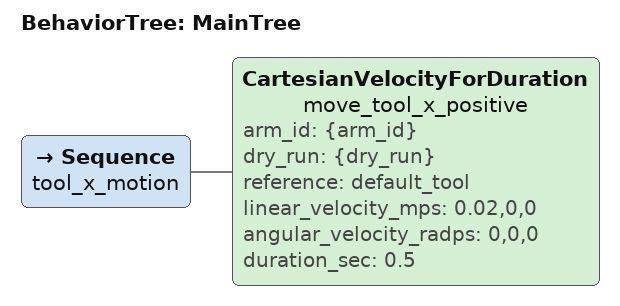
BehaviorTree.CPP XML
<?xml version="1.0"?>
<!-- Move the left arm along the active default tool +X axis for 0.5 seconds. -->
<root main_tree_to_execute="MainTree"
      realman_arm_id="l"
      realman_required_arms="l"
      realman_required_actions="cartesian_velocity"
      realman_launch="arm_move"
      realman_stop_on_terminal="true"
      realman_exit_on_terminal="true">
  <BehaviorTree ID="MainTree">
    <Sequence name="tool_x_motion">
      <CartesianVelocityForDuration name="move_tool_x_positive"
                                    arm_id="{arm_id}"
                                    dry_run="{dry_run}"
                                    reference="default_tool"
                                    linear_velocity_mps="0.02,0,0"
                                    angular_velocity_radps="0,0,0"
                                    duration_sec="0.5"/>
    </Sequence>
  </BehaviorTree>
</root>
